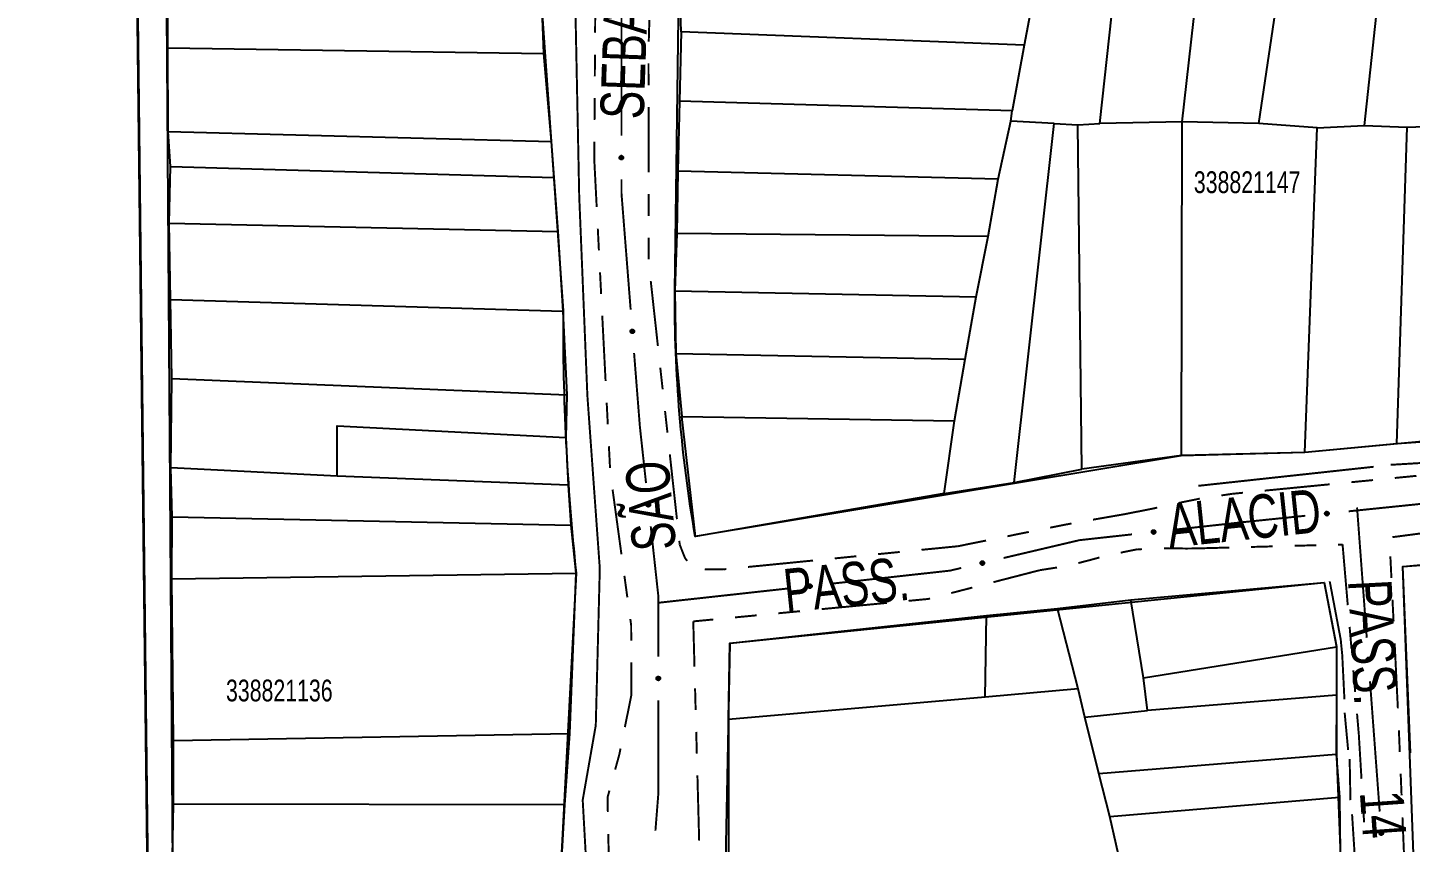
# Model space of a CAD drawing. Extents: x 203614 to 206284, y 4847494 to 4848495.
# Drawn here: x 203614.3 to 203741.2, y 4847763.9 to 4847838.7 of the extents above; entities that cross this region are included whole.
import ezdxf

# ---------------------------------------------------------------- set-up
doc = ezdxf.new("R2010")
doc.units = 0
doc.header["$LTSCALE"] = 1.5
doc.header["$MEASUREMENT"] = 0
doc.linetypes.add('PHANTOMX2', pattern=[5, 2.5, -0.5, 0.5, -0.5, 0.5, -0.5])
for name, color, linetype in [('CD-MALHA-LOTES', 40, 'CONTINUOUS'), ('CD_TXT_QUADRA', 7, 'CONTINUOUS'), ('HD-VALAS-DRENOS', 170, 'CONTINUOUS'), ('LM-LIM-SETOR-FISCAL', 7, 'CONTINUOUS'), ('RU-QUADRAS', 210, 'CONTINUOUS'), ('SV-EIXO-RUA-N-PAV', 6, 'CONTINUOUS'), ('SV-RUA-NAO-PAV-S-GUIA-C-GUIA', 7, 'PHANTOMX2'), ('SV-TXT-RUA-N-PAV-S-GUIA-C-GUIA', 7, 'CONTINUOUS')]:
    doc.layers.add(name, color=color, linetype=linetype)
doc.styles.add('ARIAL', font='ARIAL.TTF')
doc.linetypes.add('Limite', pattern='A,20,-3,[130,ltypeshp.shx,S=6.35,R=0,X=0,Y=0],-3,20', length=46)

msp = doc.modelspace()

# ---------------------------------------------------------------- linework, layer by layer
at = {"layer": 'CD-MALHA-LOTES'}
for points in [[(203712.725495, 4847829.866633), (203716.243089, 4847862.088753)], [(203720.261062, 4847830.043862), (203723.80936, 4847861.518025)], [(203727.322083, 4847829.867272), (203731.878728, 4847860.647927)], [(203740.245276, 4847860.117596), (203736.993876, 4847829.690796)], [(203674.272604, 4847838.297143), (203674.11018, 4847844.217505)], [(203627.166351, 4847836.830541), (203627.163291, 4847842.943135)], [(203661.396768, 4847842.820959), (203661.636393, 4847836.296804)], [(203706.841081, 4847842.767495), (203705.77554, 4847837.067035)], [(203674.272604, 4847838.297143), (203674.115049, 4847831.939726)], [(203705.77554, 4847837.067035), (203674.272604, 4847838.297143)], [(203627.166351, 4847836.830541), (203661.636393, 4847836.296804)], [(203627.171315, 4847829.129365), (203627.166351, 4847836.830541)], [(203661.636393, 4847836.296804), (203662.353421, 4847828.227653)], [(203705.77554, 4847837.067035), (203704.666903, 4847831.036886)], [(203674.115049, 4847831.939726), (203673.980999, 4847825.501423)], [(203704.666903, 4847831.036886), (203674.115049, 4847831.939726)], [(203704.531692, 4847830.095329), (203704.666903, 4847831.036886)], [(203703.376453, 4847824.778969), (203704.531692, 4847830.095329)], [(203708.509063, 4847829.867621), (203704.531692, 4847830.095329)], [(203704.846914, 4847796.904075), (203708.509063, 4847829.867621)], [(203708.509063, 4847829.867621), (203710.708127, 4847829.748612)], [(203710.708127, 4847829.748612), (203712.725495, 4847829.866633)], [(203711.076674, 4847798.142642), (203710.708127, 4847829.748612)], [(203720.261062, 4847830.043862), (203712.725495, 4847829.866633)], [(203720.213884, 4847799.381336), (203720.261062, 4847830.043862)], [(203727.322083, 4847829.867272), (203720.261062, 4847830.043862)], [(203732.681035, 4847829.491493), (203727.322083, 4847829.867272)], [(203732.681035, 4847829.491493), (203736.993876, 4847829.690796)], [(203736.993876, 4847829.690796), (203740.91747, 4847829.539442)], [(203740.91747, 4847829.539442), (203743.31175, 4847829.634724)], [(203627.171315, 4847829.129365), (203662.353421, 4847828.227653)], [(203627.408182, 4847825.923445), (203627.171315, 4847829.129365)], [(203731.54689, 4847799.676665), (203732.681035, 4847829.491493)], [(203739.972259, 4847800.443597), (203740.91747, 4847829.539442)], [(203662.353421, 4847828.227653), (203662.593977, 4847824.919179)], [(203627.291175, 4847820.71691), (203627.408182, 4847825.923445)], [(203627.408182, 4847825.923445), (203662.593977, 4847824.919179)], [(203662.593977, 4847824.919179), (203662.953162, 4847819.949324)], [(203673.980999, 4847825.501423), (203673.880438, 4847819.780907)], [(203703.376453, 4847824.778969), (203673.980999, 4847825.501423)], [(203702.468706, 4847819.496629), (203703.376453, 4847824.778969)], [(203627.291175, 4847820.71691), (203662.953162, 4847819.949324)], [(203627.413023, 4847813.715775), (203627.291175, 4847820.71691)], [(203662.953162, 4847819.949324), (203663.424337, 4847812.646288)], [(203673.880438, 4847819.780907), (203673.690978, 4847814.522393)], [(203702.468706, 4847819.496629), (203673.880438, 4847819.780907)], [(203701.369519, 4847813.952545), (203702.468706, 4847819.496629)], [(203673.690978, 4847814.522393), (203701.369519, 4847813.952545)], [(203673.690978, 4847814.522393), (203673.789034, 4847808.764214)], [(203627.413023, 4847813.715775), (203663.424337, 4847812.646288)], [(203627.52868, 4847806.453245), (203627.413023, 4847813.715775)], [(203700.366169, 4847808.241906), (203701.369519, 4847813.952545)], [(203663.424337, 4847812.646288), (203663.797212, 4847804.95106)], [(203673.789034, 4847808.764214), (203700.366169, 4847808.241906)], [(203673.789034, 4847808.764214), (203674.345945, 4847802.976278)], [(203699.385783, 4847802.564609), (203700.366169, 4847808.241906)], [(203627.422101, 4847798.25258), (203627.52868, 4847806.453245)], [(203627.52868, 4847806.453245), (203663.797212, 4847804.95106)], [(203663.797212, 4847804.95106), (203663.679491, 4847801.039598)], [(203698.439054, 4847795.901366), (203675.581933, 4847791.945724), (203674.345945, 4847802.976278)], [(203674.345945, 4847802.976278), (203699.385783, 4847802.564609)], [(203642.689141, 4847797.48281), (203642.687308, 4847802.10544), (203663.679491, 4847801.039598)], [(203698.439054, 4847795.901366), (203699.385783, 4847802.564609)], [(203663.679491, 4847801.039598), (203663.919773, 4847796.654037)], [(203739.972259, 4847800.443597), (203731.54689, 4847799.676665)], [(203744.778312, 4847800.797605), (203739.972259, 4847800.443597)], [(203720.213884, 4847799.381336), (203711.076674, 4847798.142642)], [(203731.54689, 4847799.676665), (203720.213884, 4847799.381336)], [(203642.689141, 4847797.48281), (203627.422101, 4847798.25258)], [(203627.543158, 4847793.748485), (203627.422101, 4847798.25258)], [(203704.846914, 4847796.904075), (203711.076674, 4847798.142642)], [(203663.919773, 4847796.654037), (203642.689141, 4847797.48281)], [(203663.919773, 4847796.654037), (203664.159773, 4847792.97965)], [(203698.439054, 4847795.901366), (203704.846914, 4847796.904075)], [(203627.535975, 4847788.055731), (203627.543158, 4847793.748485)], [(203627.543158, 4847793.748485), (203664.159773, 4847792.97965)], [(203664.159773, 4847792.97965), (203664.620591, 4847788.588053)], [(203741.229555, 4847772.080818), (203740.539361, 4847789.200438), (203745.567494, 4847789.573567)], [(203627.535975, 4847788.055731), (203664.620591, 4847788.588053)], [(203627.660539, 4847773.196206), (203627.535975, 4847788.055731)], [(203664.620591, 4847788.588053), (203664.033079, 4847773.846429)], [(203715.571509, 4847786.122453), (203733.319633, 4847787.717514), (203734.448388, 4847781.826603)], [(203702.300318, 4847784.697921), (203708.82699, 4847785.346837)], [(203708.82699, 4847785.346837), (203715.571509, 4847786.122453)], [(203710.724539, 4847777.970293), (203708.82699, 4847785.346837)], [(203716.722285, 4847778.976645), (203715.571509, 4847786.122453)], [(203678.615918, 4847775.151357), (203678.755777, 4847782.155897), (203702.300318, 4847784.697921)], [(203702.177157, 4847777.186755), (203702.300318, 4847784.697921)], [(203716.722285, 4847778.976645), (203734.448388, 4847781.826603)], [(203734.448388, 4847781.826603), (203734.456664, 4847777.386059)], [(203717.078373, 4847775.971542), (203716.722285, 4847778.976645)], [(203710.724539, 4847777.970293), (203702.177157, 4847777.186755)], [(203711.33588, 4847775.36509), (203710.724539, 4847777.970293)], [(203702.177157, 4847777.186755), (203678.615918, 4847775.151357)], [(203734.456664, 4847777.386059), (203717.078373, 4847775.971542)], [(203734.456664, 4847777.386059), (203734.405994, 4847771.962586)], [(203678.615918, 4847775.151357), (203678.620898, 4847762.591246)], [(203711.33588, 4847775.36509), (203717.078373, 4847775.971542)], [(203712.630485, 4847770.192641), (203711.33588, 4847775.36509)], [(203627.660539, 4847773.196206), (203664.033079, 4847773.846429)], [(203664.033079, 4847773.846429), (203663.560989, 4847767.301139)], [(203627.662854, 4847767.358533), (203627.660539, 4847773.196206)], [(203712.630485, 4847770.192641), (203734.405994, 4847771.962586)], [(203734.405994, 4847771.962586), (203734.706882, 4847768.003351)], [(203713.640759, 4847766.241937), (203712.630485, 4847770.192641)], [(203627.556154, 4847760.975226), (203627.662854, 4847767.358533)], [(203663.560989, 4847767.301139), (203627.662854, 4847767.358533)], [(203713.640759, 4847766.241937), (203734.706882, 4847768.003351)], [(203734.706882, 4847768.003351), (203734.768404, 4847762.921484)], [(203663.560989, 4847767.301139), (203663.218127, 4847761.391639)], [(203714.806763, 4847761.09215), (203713.640759, 4847766.241937)]]:
    msp.add_lwpolyline(points, dxfattribs=at)
at = {"layer": 'HD-VALAS-DRENOS', "const_width": 0.18, "flags": 128}
for points in [[(203664.25, 4847856.2), (203664.92, 4847823.21), (203665.67, 4847804.87), (203666.81, 4847789.01), (203666.44, 4847774.6), (203665.24, 4847767.74), (203665.99, 4847754.28), (203666.49, 4847739.64)], [(203739.41, 4847798.53), (203748.31, 4847799.06)], [(203721.75, 4847796.6), (203737.86, 4847798.35)], [(203733.82, 4847787.83), (203734.83, 4847782.48), (203734.97, 4847781.04), (203735.17, 4847776.99)], [(203735.19, 4847775.76), (203735.51, 4847772.34)], [(203735.65, 4847771.5), (203735.72, 4847767.73)], [(203735.87, 4847766.44), (203736.38, 4847758.48)]]:
    msp.add_lwpolyline(points, dxfattribs=at)
at = {"layer": 'LM-LIM-SETOR-FISCAL', "linetype": 'Limite', "ltscale": 0.1, "const_width": 0.25}
msp.add_lwpolyline([(203614.41, 4848259.31), (203616.108988, 4847999.745013), (203622.795286, 4847975.92471), (203627.32, 4847587.17), (203711.22, 4847527.29), (203768.018456, 4847519.600845), (203780.140347, 4847567.972109), (203895, 4847552.65), (203896.209966, 4847543.60772), (203966.249059, 4847540.902424), (203966.717378, 4847550.891452), (204221.1, 4847542.54), (204302.25, 4847551.62)], dxfattribs=at)
at = {"layer": 'RU-QUADRAS', "color": 6, "linetype": 'Continuous'}
for points in [[(203625.58, 4847928.87), (203687.43, 4847922.59), (203718.2, 4847918.68), (203706.77, 4847874.17), (203683.69, 4847875.71), (203662.22, 4847881.82), (203661.5, 4847878.2, 0.0361302235), (203660.2, 4847858.53), (203663.44, 4847812.66, 0.0281599632), (203664.64, 4847788.59), (203661.68, 4847731.94), (203660.38, 4847689.09), (203658.37, 4847664.61), (203664.23, 4847604.16), (203632.87, 4847602.03), (203629.49, 4847688.79), (203628.64, 4847732.35), (203627.68, 4847752.92), (203626.67, 4847896.81)], [(203673.69, 4847814.52), (203674.11, 4847844.22), (203674.63, 4847852.81), (203677.45, 4847864.44), (203699.72, 4847863.4), (203754.51, 4847858.85), (203769.45, 4847858.09, 0.0142355536), (203770.14, 4847803.27), (203731.54, 4847799.65), (203720.19, 4847799.37), (203675.57, 4847791.94, -0.0440657919)], [(203740.54, 4847789.2), (203774.16, 4847792.33), (203776.42, 4847771.3), (203776.09, 4847763.19, -0.0246197105), (203778.84, 4847726.22), (203779.54, 4847701.65, -0.215464943), (203778.56, 4847696.45), (203766.68, 4847681.44), (203745.23, 4847662.25)], [(203670.33, 4847663.78), (203670.97, 4847681.67), (203677.83, 4847734.53), (203678.77, 4847782.15), (203733.32, 4847787.72), (203734.44, 4847781.83), (203734.43, 4847771.99), (203736.55, 4847717.84), (203739.12, 4847679.92, -0.0292150404), (203739.13, 4847657.35), (203736.73, 4847656.23), (203710.34, 4847628.81), (203673.08, 4847597.96)]]:
    msp.add_lwpolyline(points, format="xyb", close=True, dxfattribs=at)
at = {"layer": 'SV-EIXO-RUA-N-PAV', "const_width": 0.18, "flags": 128}
for points in [[(203668.8, 4847828.753911), (203668.8, 4847840.753911)], [(203668.8, 4847823.47), (203668.8, 4847824.753911)], [(203668.856271, 4847822.756125), (203668.8, 4847823.47)], [(203669.64208, 4847812.787048), (203668.856271, 4847822.756125)], [(203670.49, 4847802.03), (203669.956403, 4847808.799417)], [(203670.512674, 4847801.821645), (203670.49, 4847802.03)], [(203671.053588, 4847796.85099), (203670.512674, 4847801.821645)], [(203735.550957, 4847794.259084), (203747.488205, 4847795.484689)], [(203736.33, 4847794.61), (203737.220103, 4847782.643057)], [(203672.18, 4847786.5), (203671.48632, 4847792.874466)], [(203719.63949, 4847792.579237), (203725.603421, 4847793.236145)], [(203725.603421, 4847793.236145), (203725.82, 4847793.26)], [(203725.82, 4847793.26), (203731.571874, 4847793.850549)], [(203703.88301, 4847789.971685), (203710.69663, 4847791.576238)], [(203710.69663, 4847791.576238), (203710.84, 4847791.61)], [(203710.84, 4847791.61), (203715.663536, 4847792.141298)], [(203698.95, 4847788.81), (203699.989513, 4847789.054797)], [(203688.083727, 4847787.612559), (203698.023557, 4847788.707909)], [(203698.023557, 4847788.707909), (203698.95, 4847788.81)], [(203672.18, 4847785.86), (203684.107795, 4847787.174419)], [(203672.18, 4847785.912098), (203672.18, 4847786.5)], [(203672.18, 4847780.912098), (203672.18, 4847785.912098)], [(203737.516804, 4847778.654076), (203738.406907, 4847766.687134)], [(203672.18, 4847768.27), (203672.18, 4847776.912098)], [(203671.915179, 4847764.922557), (203672.151774, 4847767.913213)], [(203672.151774, 4847767.913213), (203672.18, 4847768.27)]]:
    msp.add_lwpolyline(points, dxfattribs=at)
at = {"layer": 'SV-EIXO-RUA-N-PAV', "flags": 128}
for points in [[(203668.689919, 4847826.610231), (203668.654849, 4847826.644321), (203668.631679, 4847826.680791), (203668.621109, 4847826.716771), (203668.620059, 4847826.751001), (203668.622929, 4847826.786141), (203668.633639, 4847826.820931), (203668.654079, 4847826.856911), (203668.688029, 4847826.892331), (203668.726949, 4847826.913611), (203668.761669, 4847826.925861), (203668.797299, 4847826.929011), (203668.831389, 4847826.925651), (203668.867159, 4847826.913331), (203668.903419, 4847826.892261), (203668.938209, 4847826.857261), (203668.960679, 4847826.821351), (203668.969989, 4847826.786281), (203668.972929, 4847826.750441), (203668.969569, 4847826.714601), (203668.958859, 4847826.680511), (203668.937579, 4847826.644041), (203668.902579, 4847826.610161), (203668.867019, 4847826.587341), (203668.832089, 4847826.577541), (203668.796739, 4847826.575441), (203668.761459, 4847826.577891), (203668.726039, 4847826.587201), (203668.689919, 4847826.610231)], [(203669.700792, 4847810.641346), (203669.663152, 4847810.672575), (203669.637187, 4847810.707111), (203669.623823, 4847810.742149), (203669.620086, 4847810.776191), (203669.620186, 4847810.811448), (203669.628129, 4847810.846972), (203669.645678, 4847810.884447), (203669.67674, 4847810.922425), (203669.713868, 4847810.946698), (203669.747518, 4847810.961638), (203669.78279, 4847810.967578), (203669.817038, 4847810.966908), (203669.853666, 4847810.957436), (203669.89147, 4847810.939281), (203669.928902, 4847810.907123), (203669.954125, 4847810.87309), (203669.966162, 4847810.83886), (203669.971909, 4847810.803362), (203669.971376, 4847810.767368), (203669.963378, 4847810.732542), (203669.945029, 4847810.694513), (203669.9128, 4847810.657987), (203669.879143, 4847810.632444), (203669.845091, 4847810.619929), (203669.810015, 4847810.615058), (203669.774652, 4847810.614728), (203669.73861, 4847810.621226), (203669.700792, 4847810.641346)], [(203671.176064, 4847794.707982), (203671.137511, 4847794.738078), (203671.110532, 4847794.771827), (203671.096132, 4847794.806452), (203671.091385, 4847794.840368), (203671.090436, 4847794.875612), (203671.09732, 4847794.911357), (203671.113747, 4847794.949337), (203671.143666, 4847794.988222), (203671.180056, 4847795.013587), (203671.213247, 4847795.029521), (203671.248327, 4847795.036507), (203671.28258, 4847795.036855), (203671.319473, 4847795.028477), (203671.3578, 4847795.011454), (203671.396172, 4847794.980423), (203671.422395, 4847794.947154), (203671.435444, 4847794.913297), (203671.442244, 4847794.877986), (203671.442781, 4847794.841993), (203671.435822, 4847794.806944), (203671.418612, 4847794.768386), (203671.387483, 4847794.730918), (203671.354601, 4847794.704385), (203671.320936, 4847794.690864), (203671.28602, 4847794.684952), (203671.250682, 4847794.683571), (203671.214463, 4847794.688994), (203671.176064, 4847794.707982)], [(203733.407243, 4847794.149646), (203733.437573, 4847794.188015), (203733.471486, 4847794.214788), (203733.506199, 4847794.228978), (203733.540142, 4847794.233518), (203733.575392, 4847794.234252), (203733.611094, 4847794.227152), (203733.648973, 4847794.210493), (203733.687675, 4847794.180338), (203733.712819, 4847794.143795), (203733.728551, 4847794.110508), (203733.735324, 4847794.075386), (203733.735463, 4847794.041131), (203733.726861, 4847794.00429), (203733.709604, 4847793.966068), (203733.67834, 4847793.927885), (203733.644913, 4847793.901865), (203733.610977, 4847793.889022), (203733.575625, 4847793.882436), (203733.539629, 4847793.882118), (203733.504624, 4847793.889291), (203733.466171, 4847793.906735), (203733.428894, 4847793.938091), (203733.402561, 4847793.971135), (203733.389245, 4847794.004881), (203733.383545, 4847794.039832), (203733.382379, 4847794.075177), (203733.388023, 4847794.111363), (203733.407243, 4847794.149646)], [(203717.496644, 4847792.453955), (203717.526689, 4847792.492547), (203717.560403, 4847792.51957), (203717.59501, 4847792.534016), (203717.628919, 4847792.538807), (203717.664162, 4847792.539802), (203717.699915, 4847792.532965), (203717.737917, 4847792.516587), (203717.776841, 4847792.486719), (203717.802254, 4847792.450363), (203717.818232, 4847792.417193), (203717.825264, 4847792.382122), (203717.825656, 4847792.347869), (203717.817327, 4847792.310965), (203717.800353, 4847792.272617), (203717.769373, 4847792.234204), (203717.736139, 4847792.207937), (203717.702299, 4847792.194844), (203717.666996, 4847792.187997), (203717.631004, 4847792.187413), (203717.595946, 4847792.194326), (203717.557366, 4847792.211486), (203717.519857, 4847792.242566), (203717.493281, 4847792.275414), (203717.479716, 4847792.309061), (203717.473758, 4847792.343968), (203717.472331, 4847792.379304), (203717.477707, 4847792.415531), (203717.496644, 4847792.453955)], [(203701.771174, 4847789.587456), (203701.796318, 4847789.629406), (203701.826505, 4847789.660319), (203701.859105, 4847789.678855), (203701.892183, 4847789.687723), (203701.927045, 4847789.692984), (203701.963363, 4847789.690534), (203702.003071, 4847789.678886), (203702.04533, 4847789.653959), (203702.074964, 4847789.620953), (203702.094847, 4847789.589965), (203702.10608, 4847789.556006), (203702.110624, 4847789.522054), (203702.106831, 4847789.484412), (203702.094634, 4847789.444288), (203702.06854, 4847789.402401), (203702.038737, 4847789.372298), (203702.006735, 4847789.355197), (203701.972523, 4847789.34412), (203701.936867, 4847789.339176), (203701.90123, 4847789.341786), (203701.860853, 4847789.35414), (203701.819852, 4847789.380442), (203701.789489, 4847789.409824), (203701.771943, 4847789.441578), (203701.761796, 4847789.475505), (203701.756094, 4847789.510408), (203701.757037, 4847789.547018), (203701.771174, 4847789.587456)], [(203685.940888, 4847787.487169), (203685.970931, 4847787.525762), (203686.004644, 4847787.552788), (203686.039249, 4847787.567235), (203686.073158, 4847787.572028), (203686.108401, 4847787.573025), (203686.144155, 4847787.56619), (203686.182158, 4847787.549814), (203686.221083, 4847787.519948), (203686.246498, 4847787.483593), (203686.262478, 4847787.450424), (203686.269511, 4847787.415353), (203686.269906, 4847787.3811), (203686.261578, 4847787.344196), (203686.244606, 4847787.305846), (203686.213628, 4847787.267432), (203686.180395, 4847787.241164), (203686.146556, 4847787.228068), (203686.111253, 4847787.22122), (203686.075261, 4847787.220634), (203686.040203, 4847787.227546), (203686.001622, 4847787.244703), (203685.964112, 4847787.275781), (203685.937534, 4847787.308628), (203685.923967, 4847787.342274), (203685.918007, 4847787.377181), (203685.916578, 4847787.412518), (203685.921953, 4847787.448744), (203685.940888, 4847787.487169)], [(203737.467573, 4847780.800017), (203737.505075, 4847780.768622), (203737.530887, 4847780.733971), (203737.544097, 4847780.698874), (203737.547683, 4847780.664817), (203737.547427, 4847780.62956), (203737.539327, 4847780.594072), (203737.521612, 4847780.556675), (203737.490383, 4847780.518834), (203737.453149, 4847780.494726), (203737.419433, 4847780.479934), (203737.384135, 4847780.47415), (203737.34989, 4847780.474972), (203737.313304, 4847780.484605), (203737.275581, 4847780.502927), (203737.238291, 4847780.53525), (203737.213219, 4847780.569395), (203737.201334, 4847780.603678), (203737.195743, 4847780.639201), (203737.196435, 4847780.675191), (203737.204587, 4847780.709982), (203737.223104, 4847780.74793), (203737.255494, 4847780.784313), (203737.289263, 4847780.809707), (203737.32337, 4847780.822071), (203737.358467, 4847780.826788), (203737.393832, 4847780.826961), (203737.429845, 4847780.820304), (203737.467573, 4847780.800017)], [(203672.069919, 4847778.768418), (203672.034849, 4847778.802508), (203672.011679, 4847778.838978), (203672.001109, 4847778.874958), (203672.000059, 4847778.909188), (203672.002929, 4847778.944328), (203672.013639, 4847778.979118), (203672.034079, 4847779.015098), (203672.068029, 4847779.050518), (203672.106949, 4847779.071798), (203672.141669, 4847779.084048), (203672.177299, 4847779.087198), (203672.211389, 4847779.083838), (203672.247159, 4847779.071518), (203672.283419, 4847779.050448), (203672.318209, 4847779.015448), (203672.340679, 4847778.979538), (203672.349989, 4847778.944468), (203672.352929, 4847778.908628), (203672.349569, 4847778.872788), (203672.338859, 4847778.838698), (203672.317579, 4847778.802228), (203672.282579, 4847778.768348), (203672.247019, 4847778.745528), (203672.212089, 4847778.735728), (203672.176739, 4847778.733628), (203672.141459, 4847778.736078), (203672.106039, 4847778.745388), (203672.069919, 4847778.768418)], [(203738.654378, 4847764.844093), (203738.69188, 4847764.812699), (203738.717691, 4847764.778048), (203738.730901, 4847764.742951), (203738.734487, 4847764.708893), (203738.734231, 4847764.673637), (203738.726131, 4847764.638148), (203738.708416, 4847764.600751), (203738.677187, 4847764.562911), (203738.639953, 4847764.538802), (203738.606237, 4847764.524011), (203738.570939, 4847764.518227), (203738.536694, 4847764.519049), (203738.500108, 4847764.528682), (203738.462385, 4847764.547004), (203738.425095, 4847764.579327), (203738.400023, 4847764.613471), (203738.388138, 4847764.647754), (203738.382547, 4847764.683277), (203738.38324, 4847764.719268), (203738.391392, 4847764.754058), (203738.409908, 4847764.792006), (203738.442298, 4847764.828389), (203738.476068, 4847764.853784), (203738.510175, 4847764.866148), (203738.545271, 4847764.870864), (203738.580636, 4847764.871038), (203738.616649, 4847764.864381), (203738.654378, 4847764.844093)]]:
    msp.add_lwpolyline(points, close=True, dxfattribs=at)
for points in [[(203668.631679, 4847826.680791), (203668.622929, 4847826.786141)], [(203668.641552, 4847826.665053), (203668.629271, 4847826.794683)], [(203668.654849, 4847826.644321), (203668.633639, 4847826.820931)], [(203668.671571, 4847826.629576), (203668.644281, 4847826.831525)], [(203668.689919, 4847826.610231), (203668.654079, 4847826.856911)], [(203668.709778, 4847826.599556), (203668.672936, 4847826.871096)], [(203668.726039, 4847826.587201), (203668.688029, 4847826.892331)], [(203668.743891, 4847826.587276), (203668.707049, 4847826.898387)], [(203668.761459, 4847826.577891), (203668.726949, 4847826.913611)], [(203668.778004, 4847826.580453), (203668.742526, 4847826.914761)], [(203668.796739, 4847826.575441), (203668.761669, 4847826.925861)], [(203668.814846, 4847826.579088), (203668.782097, 4847826.925677)], [(203668.832089, 4847826.577541), (203668.797299, 4847826.929011)], [(203668.850324, 4847826.585911), (203668.814846, 4847826.924313)], [(203668.867019, 4847826.587341), (203668.831389, 4847826.925651)], [(203668.885801, 4847826.600921), (203668.850324, 4847826.914761)], [(203668.902579, 4847826.610161), (203668.867159, 4847826.913331)], [(203668.91855, 4847826.63094), (203668.885801, 4847826.899751)], [(203668.937579, 4847826.644041), (203668.903419, 4847826.892261)], [(203668.94584, 4847826.667782), (203668.921279, 4847826.867003)], [(203668.958859, 4847826.680511), (203668.938209, 4847826.857261)], [(203668.963579, 4847826.701896), (203668.949934, 4847826.83289)], [(203668.969569, 4847826.714601), (203668.960679, 4847826.821351)], [(203669.637187, 4847810.707111), (203669.620186, 4847810.811448)], [(203669.648266, 4847810.692199), (203669.625836, 4847810.820462)], [(203669.663152, 4847810.672575), (203669.628129, 4847810.846972)], [(203669.68098, 4847810.65919), (203669.637905, 4847810.85837)], [(203669.700792, 4847810.641346), (203669.645678, 4847810.884447)], [(203669.721428, 4847810.632265), (203669.663362, 4847810.900071)], [(203669.73861, 4847810.621226), (203669.67674, 4847810.922425)], [(203669.7564, 4847810.622703), (203669.695225, 4847810.929957)], [(203669.774652, 4847810.614728), (203669.713868, 4847810.946698)], [(203669.790944, 4847810.618582), (203669.729306, 4847810.949069)], [(203669.810015, 4847810.615058), (203669.747518, 4847810.961638)], [(203669.827779, 4847810.620117), (203669.767897, 4847810.963061)], [(203669.845091, 4847810.619929), (203669.78279, 4847810.967578)], [(203669.862611, 4847810.629707), (203669.800651, 4847810.964274)], [(203669.879143, 4847810.632444), (203669.817038, 4847810.966908)], [(203669.896799, 4847810.647458), (203669.83677, 4847810.95754)], [(203669.9128, 4847810.657987), (203669.853666, 4847810.957436)], [(203669.927088, 4847810.679958), (203669.873317, 4847810.945364)], [(203669.945029, 4847810.694513), (203669.89147, 4847810.939281)], [(203669.951399, 4847810.71883), (203669.911258, 4847810.915505)], [(203669.963378, 4847810.732542), (203669.928902, 4847810.907123)], [(203669.966402, 4847810.754232), (203669.942505, 4847810.883749)], [(203669.971376, 4847810.767368), (203669.954125, 4847810.87309)], [(203671.110532, 4847794.771827), (203671.090436, 4847794.875612)], [(203671.122049, 4847794.75725), (203671.095816, 4847794.88479)], [(203671.137511, 4847794.738078), (203671.09732, 4847794.911357)], [(203671.15573, 4847794.725228), (203671.106752, 4847794.92304)], [(203671.176064, 4847794.707982), (203671.113747, 4847794.949337)], [(203671.19696, 4847794.699518), (203671.130958, 4847794.965479)], [(203671.214463, 4847794.688994), (203671.143666, 4847794.988222)], [(203671.232202, 4847794.691), (203671.161919, 4847794.9963)], [(203671.250682, 4847794.683571), (203671.180056, 4847795.013587)], [(203671.266852, 4847794.687908), (203671.195417, 4847795.016416)], [(203671.28602, 4847794.684952), (203671.213247, 4847795.029521)], [(203671.303626, 4847794.690537), (203671.233575, 4847795.031549)], [(203671.320936, 4847794.690864), (203671.248327, 4847795.036507)], [(203671.338157, 4847794.701158), (203671.266279, 4847795.033735)], [(203671.354601, 4847794.704385), (203671.28258, 4847795.036855)], [(203671.371803, 4847794.719918), (203671.302581, 4847795.028078)], [(203671.387483, 4847794.730918), (203671.319473, 4847795.028477)], [(203671.401112, 4847794.753304), (203671.339474, 4847795.016994)], [(203671.418612, 4847794.768386), (203671.3578, 4847795.011454)], [(203671.424256, 4847794.792882), (203671.378287, 4847794.988276)], [(203671.435822, 4847794.806944), (203671.396172, 4847794.980423)], [(203671.4382, 4847794.828714), (203671.410464, 4847794.957463)], [(203671.442781, 4847794.841993), (203671.422395, 4847794.947154)], [(203733.382379, 4847794.075177), (203733.712819, 4847794.143795)], [(203733.383545, 4847794.039832), (203733.728551, 4847794.110508)], [(203733.386618, 4847794.058981), (203733.715554, 4847794.128417)], [(203733.388023, 4847794.111363), (203733.687675, 4847794.180338)], [(203733.389023, 4847794.022192), (203733.730455, 4847794.090168)], [(203733.389245, 4847794.004881), (203733.735324, 4847794.075386)], [(203733.389921, 4847794.093613), (203733.695642, 4847794.162037)], [(203733.398653, 4847794.128802), (203733.66501, 4847794.193185)], [(203733.399434, 4847793.987597), (203733.732442, 4847794.057451)], [(203733.402561, 4847793.971135), (203733.735463, 4847794.041131)], [(203733.407243, 4847794.149646), (203733.648973, 4847794.210493)], [(203733.417989, 4847793.953838), (203733.726564, 4847794.021184)], [(203733.424614, 4847794.169875), (203733.62272, 4847794.217648)], [(203733.428894, 4847793.938091), (203733.726861, 4847794.00429)], [(203733.437573, 4847794.188015), (203733.611094, 4847794.227152)], [(203733.45684, 4847794.203361), (203733.584537, 4847794.228817)], [(203733.471486, 4847794.214788), (203733.575392, 4847794.234252)], [(203733.451196, 4847793.924327), (203733.715256, 4847793.984359)], [(203733.466171, 4847793.906735), (203733.709604, 4847793.966068)], [(203733.490633, 4847793.900942), (203733.686302, 4847793.945722)], [(203733.504624, 4847793.889291), (203733.67834, 4847793.927885)], [(203733.526379, 4847793.88678), (203733.655294, 4847793.913733)], [(203733.539629, 4847793.882118), (203733.644913, 4847793.901865)], [(203717.472331, 4847792.379304), (203717.802254, 4847792.450363)], [(203717.473758, 4847792.343968), (203717.818232, 4847792.417193)], [(203717.476689, 4847792.36314), (203717.805103, 4847792.435006)], [(203717.477707, 4847792.415531), (203717.776841, 4847792.486719)], [(203717.479366, 4847792.32637), (203717.820286, 4847792.396868)], [(203717.479716, 4847792.309061), (203717.825264, 4847792.382122)], [(203717.479736, 4847792.397795), (203717.784943, 4847792.468478)], [(203717.488208, 4847792.433048), (203717.754082, 4847792.499398)], [(203717.490032, 4847792.291853), (203717.822515, 4847792.364167)], [(203717.493281, 4847792.275414), (203717.825656, 4847792.347869)], [(203717.496644, 4847792.453955), (203717.737917, 4847792.516587)], [(203717.508836, 4847792.258232), (203717.816905, 4847792.327857)], [(203717.513864, 4847792.474311), (203717.711611, 4847792.523548)], [(203717.519857, 4847792.242566), (203717.817327, 4847792.310965)], [(203717.526689, 4847792.492547), (203717.699915, 4847792.532965)], [(203717.542261, 4847792.228967), (203717.80587, 4847792.290949)], [(203717.545842, 4847792.508034), (203717.673347, 4847792.534434)], [(203717.557366, 4847792.211486), (203717.800353, 4847792.272617)], [(203717.560403, 4847792.51957), (203717.664162, 4847792.539802)], [(203717.581869, 4847792.205874), (203717.777203, 4847792.252099)], [(203717.595946, 4847792.194326), (203717.769373, 4847792.234204)], [(203717.617719, 4847792.191977), (203717.746432, 4847792.219882)], [(203717.631004, 4847792.187413), (203717.736139, 4847792.207937)], [(203701.756094, 4847789.510408), (203702.074964, 4847789.620953)], [(203701.757037, 4847789.547018), (203702.04533, 4847789.653959)], [(203701.761202, 4847789.52966), (203702.055584, 4847789.636834)], [(203701.761796, 4847789.475505), (203702.094847, 4847789.589965)], [(203701.76238, 4847789.494891), (203702.079655, 4847789.606055)], [(203701.765336, 4847789.565679), (203702.021201, 4847789.663783)], [(203701.769497, 4847789.458717), (203702.099351, 4847789.570039)], [(203701.771174, 4847789.587456), (203702.003071, 4847789.678886)], [(203701.771943, 4847789.441578), (203702.10608, 4847789.556006)], [(203701.78427, 4847789.425748), (203702.105529, 4847789.53785)], [(203701.785798, 4847789.60975), (203701.976115, 4847789.682605)], [(203701.789489, 4847789.409824), (203702.110624, 4847789.522054)], [(203701.796318, 4847789.629406), (203701.963363, 4847789.690534)], [(203701.807013, 4847789.394656), (203702.104364, 4847789.501128)], [(203701.81345, 4847789.647102), (203701.936813, 4847789.68877)], [(203701.819852, 4847789.380442), (203702.106831, 4847789.484412)], [(203701.826505, 4847789.660319), (203701.927045, 4847789.692984)], [(203701.843739, 4847789.36966), (203702.097886, 4847789.463154)], [(203701.860853, 4847789.35414), (203702.094634, 4847789.444288)], [(203701.885856, 4847789.351541), (203702.074142, 4847789.421114)], [(203701.90123, 4847789.341786), (203702.06854, 4847789.402401)], [(203701.923127, 4847789.342094), (203702.047506, 4847789.385403)], [(203701.936867, 4847789.339176), (203702.038737, 4847789.372298)], [(203685.916578, 4847787.412518), (203686.246498, 4847787.483593)], [(203685.918007, 4847787.377181), (203686.262478, 4847787.450424)], [(203685.920938, 4847787.396353), (203686.249348, 4847787.468236)], [(203685.921953, 4847787.448744), (203686.221083, 4847787.519948)], [(203685.923617, 4847787.359583), (203686.264533, 4847787.430098)], [(203685.923967, 4847787.342274), (203686.269511, 4847787.415353)], [(203685.923982, 4847787.431008), (203686.229186, 4847787.501706)], [(203685.932453, 4847787.466261), (203686.198323, 4847787.532625)], [(203685.934284, 4847787.325067), (203686.266764, 4847787.397398)], [(203685.937534, 4847787.308628), (203686.269906, 4847787.3811)], [(203685.940888, 4847787.487169), (203686.182158, 4847787.549814)], [(203685.95309, 4847787.291447), (203686.261155, 4847787.361087)], [(203685.958107, 4847787.507526), (203686.155852, 4847787.556773)], [(203685.964112, 4847787.275781), (203686.261578, 4847787.344196)], [(203685.970931, 4847787.525762), (203686.144155, 4847787.56619)], [(203685.986516, 4847787.262183), (203686.250122, 4847787.324179)], [(203685.990083, 4847787.541251), (203686.117587, 4847787.567657)], [(203686.001622, 4847787.244703), (203686.244606, 4847787.305846)], [(203686.004644, 4847787.552788), (203686.108401, 4847787.573025)], [(203686.026125, 4847787.239093), (203686.221457, 4847787.285328)], [(203686.040203, 4847787.227546), (203686.213628, 4847787.267432)], [(203686.061976, 4847787.225197), (203686.190688, 4847787.253109)], [(203686.075261, 4847787.220634), (203686.180395, 4847787.241164)], [(203737.196435, 4847780.675191), (203737.213219, 4847780.569395)], [(203737.201467, 4847780.688306), (203737.224791, 4847780.558685)], [(203737.204587, 4847780.709982), (203737.238291, 4847780.53525)], [(203737.216627, 4847780.723641), (203737.255898, 4847780.526791)], [(203737.223104, 4847780.74793), (203737.275581, 4847780.502927)], [(203737.241109, 4847780.762405), (203737.293707, 4847780.496764)], [(203737.255494, 4847780.784313), (203737.313304, 4847780.484605)], [(203737.271541, 4847780.794771), (203737.3302, 4847780.484427)], [(203737.289263, 4847780.809707), (203737.34989, 4847780.474972)], [(203737.305807, 4847780.812371), (203737.366288, 4847780.477534)], [(203737.32337, 4847780.822071), (203737.384135, 4847780.47415)], [(203737.340681, 4847780.821807), (203737.399048, 4847780.478602)], [(203737.358467, 4847780.826788), (203737.419433, 4847780.479934)], [(203737.377523, 4847780.823179), (203737.4377, 4847780.492423)], [(203737.393832, 4847780.826961), (203737.453149, 4847780.494726)], [(203737.412048, 4847780.818905), (203737.471865, 4847780.511384)], [(203737.429845, 4847780.820304), (203737.490383, 4847780.518834)], [(203737.446978, 4847780.809189), (203737.50386, 4847780.54113)], [(203737.467573, 4847780.800017), (203737.521612, 4847780.556675)], [(203737.487306, 4847780.782086), (203737.529501, 4847780.582717)], [(203737.505075, 4847780.768622), (203737.539327, 4847780.594072)], [(203737.519875, 4847780.748933), (203737.541737, 4847780.620571)], [(203737.530887, 4847780.733971), (203737.547427, 4847780.62956)], [(203672.011679, 4847778.838978), (203672.002929, 4847778.944328)], [(203672.021552, 4847778.823241), (203672.009271, 4847778.95287)], [(203672.034849, 4847778.802508), (203672.013639, 4847778.979118)], [(203672.051571, 4847778.787763), (203672.024281, 4847778.989712)], [(203672.069919, 4847778.768418), (203672.034079, 4847779.015098)], [(203672.089778, 4847778.757744), (203672.052936, 4847779.029284)], [(203672.106039, 4847778.745388), (203672.068029, 4847779.050518)], [(203672.123891, 4847778.745463), (203672.087049, 4847779.056574)], [(203672.141459, 4847778.736078), (203672.106949, 4847779.071798)], [(203672.158004, 4847778.73864), (203672.122526, 4847779.072948)], [(203672.176739, 4847778.733628), (203672.141669, 4847779.084048)], [(203672.194846, 4847778.737276), (203672.162097, 4847779.083864)], [(203672.212089, 4847778.735728), (203672.177299, 4847779.087198)], [(203672.230324, 4847778.744098), (203672.194846, 4847779.0825)], [(203672.247019, 4847778.745528), (203672.211389, 4847779.083838)], [(203672.265801, 4847778.759108), (203672.230324, 4847779.072948)], [(203672.282579, 4847778.768348), (203672.247159, 4847779.071518)], [(203672.29855, 4847778.789128), (203672.265801, 4847779.057939)], [(203672.317579, 4847778.802228), (203672.283419, 4847779.050448)], [(203672.32584, 4847778.82597), (203672.301279, 4847779.02519)], [(203672.338859, 4847778.838698), (203672.318209, 4847779.015448)], [(203672.343579, 4847778.860083), (203672.329934, 4847778.991077)], [(203672.349569, 4847778.872788), (203672.340679, 4847778.979538)], [(203738.427913, 4847764.806482), (203738.480511, 4847764.540841)], [(203738.442298, 4847764.828389), (203738.500108, 4847764.528682)], [(203738.458345, 4847764.838848), (203738.517004, 4847764.528504)], [(203738.476068, 4847764.853784), (203738.536694, 4847764.519049)], [(203738.492612, 4847764.856448), (203738.553092, 4847764.52161)], [(203738.510175, 4847764.866148), (203738.570939, 4847764.518227)], [(203738.527485, 4847764.865883), (203738.585852, 4847764.522678)], [(203738.545271, 4847764.870864), (203738.606237, 4847764.524011)], [(203738.564327, 4847764.867255), (203738.624504, 4847764.5365)], [(203738.580636, 4847764.871038), (203738.639953, 4847764.538802)], [(203738.598852, 4847764.862982), (203738.65867, 4847764.55546)], [(203738.616649, 4847764.864381), (203738.677187, 4847764.562911)], [(203738.633782, 4847764.853265), (203738.690664, 4847764.585206)], [(203738.654378, 4847764.844093), (203738.708416, 4847764.600751)], [(203738.67411, 4847764.826162), (203738.716305, 4847764.626794)], [(203738.69188, 4847764.812699), (203738.726131, 4847764.638148)], [(203738.38324, 4847764.719268), (203738.400023, 4847764.613471)], [(203738.388271, 4847764.732382), (203738.411595, 4847764.602761)], [(203738.391392, 4847764.754058), (203738.425095, 4847764.579327)], [(203738.403431, 4847764.767717), (203738.442702, 4847764.570867)], [(203738.409908, 4847764.792006), (203738.462385, 4847764.547004)], [(203738.706679, 4847764.793009), (203738.728541, 4847764.664648)], [(203738.717691, 4847764.778048), (203738.734231, 4847764.673637)]]:
    msp.add_lwpolyline(points, dxfattribs=at)
at = {"layer": 'SV-RUA-NAO-PAV-S-GUIA-C-GUIA', "const_width": 0.18, "flags": 128}
for points in [[(203666.418972, 4847844.206657), (203666.378406, 4847838.206794)], [(203671.302465, 4847837.394924), (203671.362754, 4847839.394015)], [(203666.364885, 4847836.206839), (203666.351363, 4847834.206885)], [(203671.283331, 4847833.395264), (203671.281284, 4847835.395263)], [(203666.337841, 4847832.206931), (203666.324319, 4847830.206976)], [(203671.29152, 4847825.395268), (203671.285378, 4847831.395265)], [(203666.310798, 4847828.207022), (203666.304037, 4847827.207045)], [(203666.304037, 4847827.207045), (203666.3, 4847826.61)], [(203666.3, 4847826.61), (203666.524441, 4847822.212783)], [(203671.295614, 4847821.39527), (203671.293567, 4847823.395269)], [(203666.626392, 4847820.215383), (203666.728343, 4847818.217983)], [(203671.299708, 4847817.395272), (203671.297661, 4847819.395271)], [(203666.830293, 4847816.220583), (203666.932244, 4847814.223184)], [(203672.143181, 4847809.441489), (203671.487411, 4847815.405545)], [(203667.034194, 4847812.225784), (203667.340046, 4847806.233584)], [(203672.580361, 4847805.465451), (203672.361771, 4847807.45347)], [(203667.441997, 4847804.236184), (203667.543947, 4847802.238785)], [(203673.017541, 4847801.489414), (203672.798951, 4847803.477433)], [(203667.645898, 4847800.241385), (203667.747849, 4847798.243985)], [(203673.891901, 4847793.537339), (203673.236131, 4847799.501395)], [(203733.821479, 4847796.740388), (203727.849832, 4847796.157788)], [(203737.802578, 4847797.128788), (203735.812029, 4847796.934588)], [(203741.783677, 4847797.517188), (203739.793127, 4847797.322988)], [(203667.982402, 4847796.259026), (203668.796486, 4847790.314511)], [(203720.916295, 4847795.227917), (203720.464069, 4847795.136972)], [(203721.896667, 4847795.425076), (203720.916295, 4847795.227917)], [(203724.9, 4847795.87), (203723.874921, 4847795.718849)], [(203725.859282, 4847795.963588), (203724.9, 4847795.87)], [(203715.005382, 4847794.000471), (203714.057094, 4847793.83449)], [(203715.041974, 4847794.007681), (203715.005382, 4847794.000471)], [(203717.527858, 4847794.497568), (203715.041974, 4847794.007681)], [(203717.983433, 4847794.597027), (203717.527858, 4847794.497568)], [(203720.464069, 4847795.136972), (203719.937626, 4847795.022621)], [(203709.1, 4847792.95), (203708.154535, 4847792.759503)], [(203709.134906, 4847792.956653), (203709.1, 4847792.95)], [(203710.117218, 4847793.143903), (203709.134906, 4847792.956653)], [(203713.527632, 4847793.741818), (203712.086541, 4847793.492558)], [(203714.057094, 4847793.83449), (203713.527632, 4847793.741818)], [(203739.581505, 4847791.887038), (203745.530236, 4847792.669722)], [(203674.15, 4847791.19), (203674.110491, 4847791.54932)], [(203702.272736, 4847791.574411), (203700.312136, 4847791.17938)], [(203706.193935, 4847792.364472), (203704.233336, 4847791.969442)], [(203674.383776, 4847790.595821), (203674.15, 4847791.19)], [(203674.63, 4847789.97), (203674.383776, 4847790.595821)], [(203690.370226, 4847790.132145), (203688.379896, 4847789.935706)], [(203694.350885, 4847790.525022), (203692.360555, 4847790.328583)], [(203699.67, 4847791.05), (203696.341214, 4847790.72146)], [(203700.312136, 4847791.17938), (203699.67, 4847791.05)], [(203714.628249, 4847790.461662), (203715.608333, 4847790.660247)], [(203715.608333, 4847790.660247), (203716.15, 4847790.77)], [(203716.15, 4847790.77), (203716.597108, 4847790.783936)], [(203718.596137, 4847790.846244), (203719.142174, 4847790.86326)], [(203719.142174, 4847790.86326), (203720.595719, 4847790.842181)], [(203720.595719, 4847790.842181), (203720.648118, 4847790.841428)], [(203720.648118, 4847790.841428), (203721.51, 4847790.85)], [(203721.51, 4847790.85), (203724.594573, 4847790.932317)], [(203726.593861, 4847790.985672), (203728.59315, 4847791.039026)], [(203730.592438, 4847791.09238), (203732.591726, 4847791.145735)], [(203734.591014, 4847791.199089), (203735, 4847791.21)], [(203735, 4847791.21), (203735.475926, 4847785.639425)], [(203739.483313, 4847788.138455), (203739.384653, 4847790.13602)], [(203674.827279, 4847789.708606), (203674.63, 4847789.97)], [(203678.19, 4847788.93), (203676.429452, 4847788.917234)], [(203678.428248, 4847788.953513), (203678.19, 4847788.93)], [(203686.389566, 4847789.739268), (203680.418578, 4847789.149952)], [(203706.819667, 4847788.754337), (203707.19, 4847788.85)], [(203707.19, 4847788.85), (203708.787862, 4847789.10135)], [(203710.745879, 4847789.505851), (203711.71359, 4847789.757914)], [(203711.71359, 4847789.757914), (203711.899782, 4847789.806411)], [(203711.899782, 4847789.806411), (203712.678851, 4847790.019159)], [(203669.067848, 4847788.333005), (203669.33921, 4847786.3515)], [(203702.946794, 4847787.753908), (203706.819667, 4847788.754337)], [(203699.073922, 4847786.753479), (203701.010358, 4847787.253693)], [(203683.205554, 4847784.896063), (203685.196504, 4847785.086117)], [(203687.187453, 4847785.276171), (203693.160301, 4847785.846332)], [(203695.151251, 4847786.036385), (203696.146725, 4847786.131412)], [(203696.146725, 4847786.131412), (203696.97, 4847786.21)], [(203696.97, 4847786.21), (203697.137485, 4847786.253264)], [(203739.680632, 4847784.143325), (203739.581972, 4847786.14089)], [(203669.610571, 4847784.369995), (203669.69, 4847783.79)], [(203669.69, 4847783.79), (203669.692193, 4847782.37541)], [(203675.39, 4847784.15), (203677.232706, 4847784.325903)], [(203675.394005, 4847784.001137), (203675.39, 4847784.15)], [(203675.501581, 4847780.002583), (203675.394005, 4847784.001137)], [(203679.223655, 4847784.515956), (203681.214605, 4847784.70601)], [(203735.646178, 4847783.646684), (203735.816429, 4847781.653944)], [(203740.07527, 4847776.153065), (203739.779291, 4847782.14576)], [(203669.695294, 4847780.375413), (203669.699945, 4847777.375416)], [(203735.98668, 4847779.661204), (203736.156932, 4847777.668463)], [(203675.609157, 4847776.00403), (203675.555369, 4847778.003307)], [(203669.7, 4847777.34), (203669.110353, 4847774.434648)], [(203669.699945, 4847777.375416), (203669.7, 4847777.34)], [(203736.327183, 4847775.675723), (203736.412309, 4847774.679352)], [(203675.716734, 4847772.005477), (203675.662946, 4847774.004754)], [(203736.412309, 4847774.679352), (203736.49, 4847773.77)], [(203736.49, 4847773.77), (203736.735257, 4847769.69003)], [(203740.251993, 4847772.157003), (203740.169909, 4847774.155318)], [(203668.712559, 4847772.474607), (203668.6, 4847771.92)], [(203668.6, 4847771.92), (203668.220885, 4847770.536932)], [(203675.931886, 4847764.008371), (203675.770522, 4847770.0062)], [(203740.41616, 4847768.160373), (203740.334077, 4847770.158688)], [(203667.692165, 4847768.608084), (203667.52, 4847767.98)], [(203667.52, 4847767.98), (203667.547433, 4847766.631532)], [(203736.855266, 4847767.693634), (203736.975274, 4847765.697238)], [(203740.744495, 4847760.167114), (203740.498244, 4847766.162058)], [(203667.588111, 4847764.631946), (203667.710148, 4847758.633187)]]:
    msp.add_lwpolyline(points, dxfattribs=at)

# ---------------------------------------------------------------- texts
at = {"layer": 'CD_TXT_QUADRA', "style": 'ARIAL', "width": 0.7}
for s, p in [('338821147', (203721.345956, 4847823.487704)), ('338821136', (203632.494036, 4847776.802756))]:
    msp.add_text(s, height=2, dxfattribs=at).set_placement(p)
at = {"layer": 'SV-TXT-RUA-N-PAV-S-GUIA-C-GUIA', "style": 'ARIAL', "width": 0.7}
for s, rotation, p in [('SEBASTIÃO', 88, (203670.83, 4847830.23)), ('SÃO', 95, (203673.82, 4847790.83)), ('ALACID', 6, (203719.13, 4847790.91)), ('PASS.', 6, (203683.92, 4847784.95)), ('PASS.', 273, (203735.49, 4847787.88)), ('14', 274, (203736.58, 4847768.45))]:
    msp.add_text(s, height=4, rotation=rotation, dxfattribs=at).set_placement(p)

doc.saveas('drawing.dxf')
